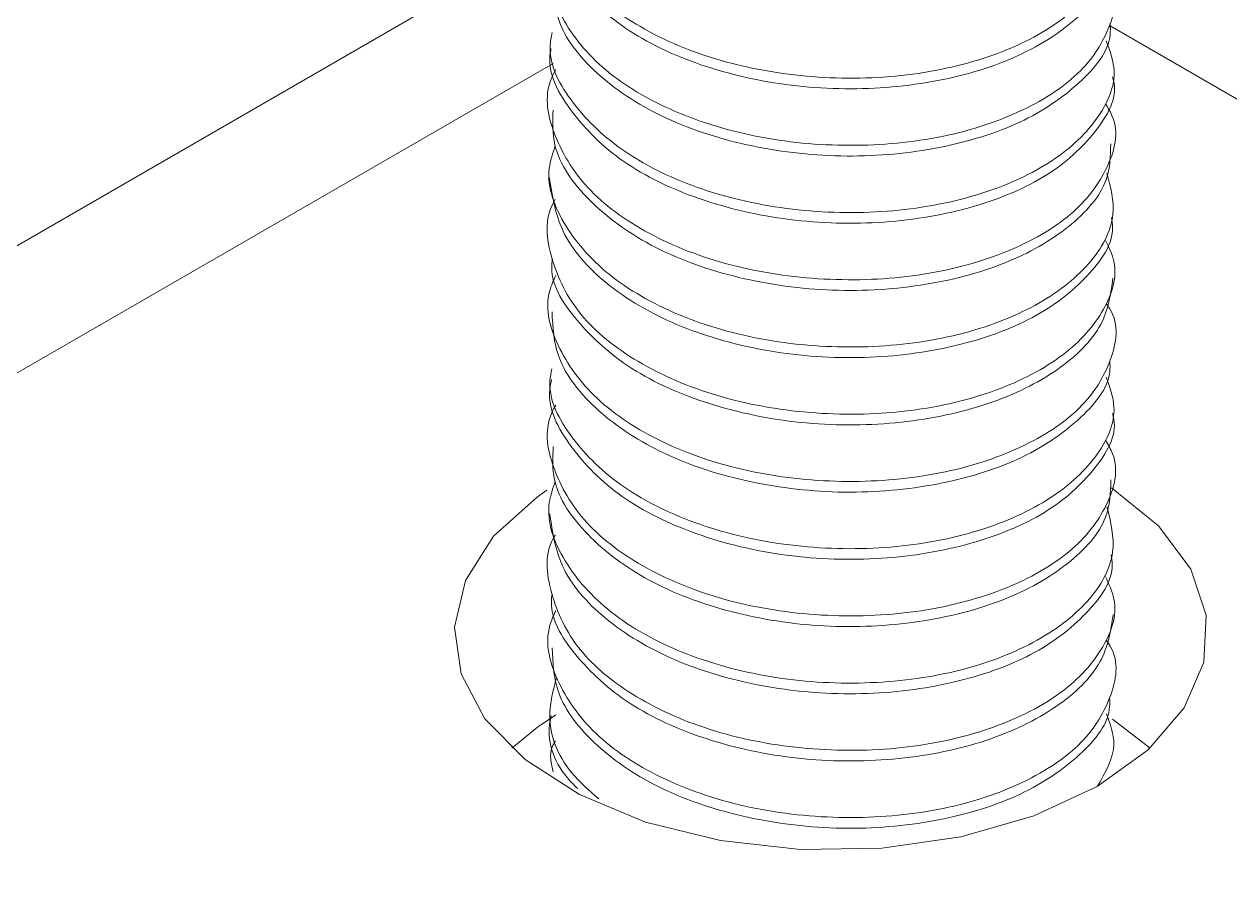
# Model space of a CAD drawing. Extents: x -976302 to -776254, y 5665 to 231437.
# Drawn here: x -790385.4 to -790256.4, y 84054.4 to 84145.7 of the extents above; entities that cross this region are included whole.
import ezdxf

# ---------------------------------------------------------------- set-up
doc = ezdxf.new("R2010")
doc.units = 0
doc.header["$LTSCALE"] = 1000
doc.header["$MEASUREMENT"] = 0

msp = doc.modelspace()

# ---------------------------------------------------------------- linework, layer by layer
at = {"linetype": 'Continuous', "lineweight": 15}
for p, q in [((-790328.74, 84155.18), (-790564.75, 84018.93)), ((-790328.74, 84155.18), (-790564.75, 84018.93)), ((-790160.32, 84082.67), (-790269.24, 84145.55)), ((-790160.32, 84082.67), (-790269.24, 84145.55)), ((-790328.78, 84141.54), (-790544.62, 84016.94)), ((-790328.78, 84141.54), (-790544.62, 84016.94)), ((-790264.97, 84068.29), (-790269, 84071.4)), ((-790264.97, 84068.29), (-790269, 84071.4))]:
    msp.add_line(p, q, dxfattribs=at)
at = {"linetype": 'Continuous', "lineweight": 15, "flags": 128}
for points in [[(-790270.63, 84064.19), (-790277.41, 84061.04), (-790285.21, 84058.81), (-790293.66, 84057.59), (-790302.36, 84057.46), (-790310.91, 84058.4), (-790318.91, 84060.39), (-790325.98, 84063.32), (-790331.79, 84067.06), (-790336.08, 84071.44), (-790338.63, 84076.24), (-790339.34, 84081.25), (-790338.16, 84086.23), (-790335.16, 84090.95), (-790330.47, 84095.18), (-790329.45, 84095.88)], [(-790270.63, 84064.19), (-790277.41, 84061.04), (-790285.21, 84058.81), (-790293.66, 84057.59), (-790302.36, 84057.46), (-790310.91, 84058.4), (-790318.91, 84060.39), (-790325.98, 84063.32), (-790331.79, 84067.06), (-790336.08, 84071.44), (-790338.63, 84076.24), (-790339.34, 84081.25), (-790338.16, 84086.23), (-790335.16, 84090.95), (-790330.47, 84095.18), (-790329.45, 84095.88)], [(-790269.1, 84096.12), (-790264.05, 84092.06), (-790260.61, 84087.44), (-790258.97, 84082.51), (-790259.21, 84077.48), (-790261.31, 84072.61), (-790265.18, 84068.1), (-790270.63, 84064.19)], [(-790269.1, 84096.12), (-790264.05, 84092.06), (-790260.61, 84087.44), (-790258.97, 84082.51), (-790259.21, 84077.48), (-790261.31, 84072.61), (-790265.18, 84068.1), (-790270.63, 84064.19)], [(-790328.49, 84071.85), (-790330.47, 84070.53), (-790333.22, 84068.29)], [(-790328.49, 84071.85), (-790330.47, 84070.53), (-790333.22, 84068.29)]]:
    msp.add_lwpolyline(points, dxfattribs=at)
at = {"linetype": 'Continuous', "lineweight": 15}
for points, knots in [([(-790328.55, 84162.89), (-790328.6, 84162.82), (-790329.83, 84160.79), (-790329.2, 84156.34), (-790326.24, 84150.32), (-790319.84, 84145.23), (-790311.18, 84141.56), (-790301.12, 84139.8), (-790290.83, 84139.98), (-790281.47, 84142.15), (-790274.05, 84145.95), (-790269.64, 84150.87), (-790268.16, 84155.4), (-790269.39, 84157.87), (-790269.74, 84158.58)], [0, 0, 0, 0, 0.003564, 0.099346, 0.195128, 0.290919, 0.386693, 0.4825, 0.578279, 0.674073, 0.769851, 0.865631, 0.961425, 1, 1, 1, 1]), ([(-790328.55, 84162.89), (-790328.6, 84162.82), (-790329.83, 84160.79), (-790329.2, 84156.34), (-790326.24, 84150.32), (-790319.84, 84145.23), (-790311.18, 84141.56), (-790301.12, 84139.8), (-790290.83, 84139.98), (-790281.47, 84142.15), (-790274.05, 84145.95), (-790269.64, 84150.87), (-790268.16, 84155.4), (-790269.39, 84157.87), (-790269.74, 84158.58)], [0, 0, 0, 0, 0.003564, 0.099346, 0.195128, 0.290919, 0.386693, 0.4825, 0.578279, 0.674073, 0.769851, 0.865631, 0.961425, 1, 1, 1, 1]), ([(-790328.55, 84162.89), (-790328.6, 84162.82), (-790329.83, 84160.79), (-790329.2, 84156.34), (-790326.24, 84150.32), (-790319.84, 84145.23), (-790311.18, 84141.56), (-790301.12, 84139.8), (-790290.83, 84139.98), (-790281.47, 84142.15), (-790274.05, 84145.95), (-790269.64, 84150.87), (-790268.16, 84155.4), (-790269.39, 84157.87), (-790269.74, 84158.58)], [0, 0, 0, 0, 0.003564, 0.099346, 0.195128, 0.290919, 0.386693, 0.4825, 0.578279, 0.674073, 0.769851, 0.865631, 0.961425, 1, 1, 1, 1]), ([(-790328.55, 84162.89), (-790328.6, 84162.82), (-790329.83, 84160.79), (-790329.2, 84156.34), (-790326.24, 84150.32), (-790319.84, 84145.23), (-790311.18, 84141.56), (-790301.12, 84139.8), (-790290.83, 84139.98), (-790281.47, 84142.15), (-790274.05, 84145.95), (-790269.64, 84150.87), (-790268.16, 84155.4), (-790269.39, 84157.87), (-790269.74, 84158.58)], [0, 0, 0, 0, 0.003564, 0.099346, 0.195128, 0.290919, 0.386693, 0.4825, 0.578279, 0.674073, 0.769851, 0.865631, 0.961425, 1, 1, 1, 1]), ([(-790268.99, 84154.5), (-790269.18, 84152.88), (-790269.6, 84149.42), (-790274.34, 84144.64), (-790281.74, 84140.9), (-790291.17, 84138.83), (-790301.48, 84138.66), (-790311.48, 84140.56), (-790320.16, 84144.2), (-790326.16, 84149.4), (-790329.11, 84153.84), (-790328.89, 84156.35), (-790328.85, 84156.77)], [0, 0, 0, 0, 0.097778, 0.207763, 0.317724, 0.427692, 0.537668, 0.64763, 0.757617, 0.867577, 0.977564, 1, 1, 1, 1]), ([(-790268.99, 84154.5), (-790269.18, 84152.88), (-790269.6, 84149.42), (-790274.34, 84144.64), (-790281.74, 84140.9), (-790291.17, 84138.83), (-790301.48, 84138.66), (-790311.48, 84140.56), (-790320.16, 84144.2), (-790326.16, 84149.4), (-790329.11, 84153.84), (-790328.89, 84156.35), (-790328.85, 84156.77)], [0, 0, 0, 0, 0.097778, 0.207763, 0.317724, 0.427692, 0.537668, 0.64763, 0.757617, 0.867577, 0.977564, 1, 1, 1, 1]), ([(-790268.99, 84154.5), (-790269.18, 84152.88), (-790269.6, 84149.42), (-790274.34, 84144.64), (-790281.74, 84140.9), (-790291.17, 84138.83), (-790301.48, 84138.66), (-790311.48, 84140.56), (-790320.16, 84144.2), (-790326.16, 84149.4), (-790329.11, 84153.84), (-790328.89, 84156.35), (-790328.85, 84156.77)], [0, 0, 0, 0, 0.097778, 0.207763, 0.317724, 0.427692, 0.537668, 0.64763, 0.757617, 0.867577, 0.977564, 1, 1, 1, 1]), ([(-790268.99, 84154.5), (-790269.18, 84152.88), (-790269.6, 84149.42), (-790274.34, 84144.64), (-790281.74, 84140.9), (-790291.17, 84138.83), (-790301.48, 84138.66), (-790311.48, 84140.56), (-790320.16, 84144.2), (-790326.16, 84149.4), (-790329.11, 84153.84), (-790328.89, 84156.35), (-790328.85, 84156.77)], [0, 0, 0, 0, 0.097778, 0.207763, 0.317724, 0.427692, 0.537668, 0.64763, 0.757617, 0.867577, 0.977564, 1, 1, 1, 1]), ([(-790328.53, 84154.76), (-790328.77, 84154.18), (-790329.87, 84151.59), (-790328.39, 84146.69), (-790324.06, 84140.98), (-790316.65, 84136.39), (-790307.31, 84133.43), (-790297.02, 84132.45), (-790286.96, 84133.41), (-790278.28, 84136.29), (-790271.85, 84140.59), (-790268.82, 84145.84), (-790268.21, 84149.85), (-790269.53, 84151.7), (-790269.64, 84151.86)], [0, 0, 0, 0, 0.027417, 0.123793, 0.220185, 0.316559, 0.412937, 0.509325, 0.605699, 0.702097, 0.79847, 0.894864, 0.991241, 1, 1, 1, 1]), ([(-790328.53, 84154.76), (-790328.77, 84154.18), (-790329.87, 84151.59), (-790328.39, 84146.69), (-790324.06, 84140.98), (-790316.65, 84136.39), (-790307.31, 84133.43), (-790297.02, 84132.45), (-790286.96, 84133.41), (-790278.28, 84136.29), (-790271.85, 84140.59), (-790268.82, 84145.84), (-790268.21, 84149.85), (-790269.53, 84151.7), (-790269.64, 84151.86)], [0, 0, 0, 0, 0.027417, 0.123793, 0.220185, 0.316559, 0.412937, 0.509325, 0.605699, 0.702097, 0.79847, 0.894864, 0.991241, 1, 1, 1, 1]), ([(-790328.53, 84154.76), (-790328.77, 84154.18), (-790329.87, 84151.59), (-790328.39, 84146.69), (-790324.06, 84140.98), (-790316.65, 84136.39), (-790307.31, 84133.43), (-790297.02, 84132.45), (-790286.96, 84133.41), (-790278.28, 84136.29), (-790271.85, 84140.59), (-790268.82, 84145.84), (-790268.21, 84149.85), (-790269.53, 84151.7), (-790269.64, 84151.86)], [0, 0, 0, 0, 0.027417, 0.123793, 0.220185, 0.316559, 0.412937, 0.509325, 0.605699, 0.702097, 0.79847, 0.894864, 0.991241, 1, 1, 1, 1]), ([(-790328.53, 84154.76), (-790328.77, 84154.18), (-790329.87, 84151.59), (-790328.39, 84146.69), (-790324.06, 84140.98), (-790316.65, 84136.39), (-790307.31, 84133.43), (-790297.02, 84132.45), (-790286.96, 84133.41), (-790278.28, 84136.29), (-790271.85, 84140.59), (-790268.82, 84145.84), (-790268.21, 84149.85), (-790269.53, 84151.7), (-790269.64, 84151.86)], [0, 0, 0, 0, 0.027417, 0.123793, 0.220185, 0.316559, 0.412937, 0.509325, 0.605699, 0.702097, 0.79847, 0.894864, 0.991241, 1, 1, 1, 1]), ([(-790269.24, 84145.83), (-790269.22, 84145.42), (-790269.1, 84143.18), (-790272.25, 84139.31), (-790278.47, 84134.99), (-790287.3, 84132.25), (-790297.37, 84131.28), (-790307.64, 84132.39), (-790316.96, 84135.37), (-790324.16, 84140.01), (-790328.58, 84145.43), (-790328.83, 84149.22), (-790328.94, 84150.91)], [0, 0, 0, 0, 0.02474, 0.135437, 0.24614, 0.356826, 0.467551, 0.578243, 0.688955, 0.799646, 0.91034, 1, 1, 1, 1]), ([(-790269.24, 84145.83), (-790269.22, 84145.42), (-790269.1, 84143.18), (-790272.25, 84139.31), (-790278.47, 84134.99), (-790287.3, 84132.25), (-790297.37, 84131.28), (-790307.64, 84132.39), (-790316.96, 84135.37), (-790324.16, 84140.01), (-790328.58, 84145.43), (-790328.83, 84149.22), (-790328.94, 84150.91)], [0, 0, 0, 0, 0.02474, 0.135437, 0.24614, 0.356826, 0.467551, 0.578243, 0.688955, 0.799646, 0.91034, 1, 1, 1, 1]), ([(-790269.24, 84145.83), (-790269.22, 84145.42), (-790269.1, 84143.18), (-790272.25, 84139.31), (-790278.47, 84134.99), (-790287.3, 84132.25), (-790297.37, 84131.28), (-790307.64, 84132.39), (-790316.96, 84135.37), (-790324.16, 84140.01), (-790328.58, 84145.43), (-790328.83, 84149.22), (-790328.94, 84150.91)], [0, 0, 0, 0, 0.02474, 0.135437, 0.24614, 0.356826, 0.467551, 0.578243, 0.688955, 0.799646, 0.91034, 1, 1, 1, 1]), ([(-790269.24, 84145.83), (-790269.22, 84145.42), (-790269.1, 84143.18), (-790272.25, 84139.31), (-790278.47, 84134.99), (-790287.3, 84132.25), (-790297.37, 84131.28), (-790307.64, 84132.39), (-790316.96, 84135.37), (-790324.16, 84140.01), (-790328.58, 84145.43), (-790328.83, 84149.22), (-790328.94, 84150.91)], [0, 0, 0, 0, 0.02474, 0.135437, 0.24614, 0.356826, 0.467551, 0.578243, 0.688955, 0.799646, 0.91034, 1, 1, 1, 1]), ([(-790328.9, 84144.83), (-790328.99, 84144.34), (-790329.48, 84141.78), (-790326.96, 84137.13), (-790321.46, 84131.82), (-790313.14, 84127.8), (-790303.3, 84125.62), (-790292.96, 84125.4), (-790283.31, 84127.15), (-790275.4, 84130.66), (-790270.31, 84135.38), (-790268.23, 84140.13), (-790269.28, 84142.93), (-790269.66, 84143.95)], [0, 0, 0, 0, 0.024133, 0.126147, 0.228186, 0.330199, 0.432237, 0.534254, 0.636278, 0.7383, 0.84031, 0.942353, 1, 1, 1, 1]), ([(-790328.9, 84144.83), (-790328.99, 84144.34), (-790329.48, 84141.78), (-790326.96, 84137.13), (-790321.46, 84131.82), (-790313.14, 84127.8), (-790303.3, 84125.62), (-790292.96, 84125.4), (-790283.31, 84127.15), (-790275.4, 84130.66), (-790270.31, 84135.38), (-790268.23, 84140.13), (-790269.28, 84142.93), (-790269.66, 84143.95)], [0, 0, 0, 0, 0.024133, 0.126147, 0.228186, 0.330199, 0.432237, 0.534254, 0.636278, 0.7383, 0.84031, 0.942353, 1, 1, 1, 1]), ([(-790328.9, 84144.83), (-790328.99, 84144.34), (-790329.48, 84141.78), (-790326.96, 84137.13), (-790321.46, 84131.82), (-790313.14, 84127.8), (-790303.3, 84125.62), (-790292.96, 84125.4), (-790283.31, 84127.15), (-790275.4, 84130.66), (-790270.31, 84135.38), (-790268.23, 84140.13), (-790269.28, 84142.93), (-790269.66, 84143.95)], [0, 0, 0, 0, 0.024133, 0.126147, 0.228186, 0.330199, 0.432237, 0.534254, 0.636278, 0.7383, 0.84031, 0.942353, 1, 1, 1, 1]), ([(-790328.9, 84144.83), (-790328.99, 84144.34), (-790329.48, 84141.78), (-790326.96, 84137.13), (-790321.46, 84131.82), (-790313.14, 84127.8), (-790303.3, 84125.62), (-790292.96, 84125.4), (-790283.31, 84127.15), (-790275.4, 84130.66), (-790270.31, 84135.38), (-790268.23, 84140.13), (-790269.28, 84142.93), (-790269.66, 84143.95)], [0, 0, 0, 0, 0.024133, 0.126147, 0.228186, 0.330199, 0.432237, 0.534254, 0.636278, 0.7383, 0.84031, 0.942353, 1, 1, 1, 1]), ([(-790268.97, 84140.1), (-790268.92, 84139.92), (-790268.37, 84137.93), (-790270.56, 84134.11), (-790275.59, 84129.34), (-790283.62, 84125.94), (-790293.3, 84124.24), (-790303.65, 84124.52), (-790313.45, 84126.8), (-790321.71, 84130.8), (-790327.06, 84136.24), (-790329.5, 84140.59), (-790329.06, 84142.9), (-790329.02, 84143.14)], [0, 0, 0, 0, 0.010671, 0.119204, 0.227766, 0.336297, 0.444847, 0.553386, 0.661924, 0.770472, 0.879, 0.987566, 1, 1, 1, 1]), ([(-790268.97, 84140.1), (-790268.92, 84139.92), (-790268.37, 84137.93), (-790270.56, 84134.11), (-790275.59, 84129.34), (-790283.62, 84125.94), (-790293.3, 84124.24), (-790303.65, 84124.52), (-790313.45, 84126.8), (-790321.71, 84130.8), (-790327.06, 84136.24), (-790329.5, 84140.59), (-790329.06, 84142.9), (-790329.02, 84143.14)], [0, 0, 0, 0, 0.010671, 0.119204, 0.227766, 0.336297, 0.444847, 0.553386, 0.661924, 0.770472, 0.879, 0.987566, 1, 1, 1, 1]), ([(-790268.97, 84140.1), (-790268.92, 84139.92), (-790268.37, 84137.93), (-790270.56, 84134.11), (-790275.59, 84129.34), (-790283.62, 84125.94), (-790293.3, 84124.24), (-790303.65, 84124.52), (-790313.45, 84126.8), (-790321.71, 84130.8), (-790327.06, 84136.24), (-790329.5, 84140.59), (-790329.06, 84142.9), (-790329.02, 84143.14)], [0, 0, 0, 0, 0.010671, 0.119204, 0.227766, 0.336297, 0.444847, 0.553386, 0.661924, 0.770472, 0.879, 0.987566, 1, 1, 1, 1]), ([(-790268.97, 84140.1), (-790268.92, 84139.92), (-790268.37, 84137.93), (-790270.56, 84134.11), (-790275.59, 84129.34), (-790283.62, 84125.94), (-790293.3, 84124.24), (-790303.65, 84124.52), (-790313.45, 84126.8), (-790321.71, 84130.8), (-790327.06, 84136.24), (-790329.5, 84140.59), (-790329.06, 84142.9), (-790329.02, 84143.14)], [0, 0, 0, 0, 0.010671, 0.119204, 0.227766, 0.336297, 0.444847, 0.553386, 0.661924, 0.770472, 0.879, 0.987566, 1, 1, 1, 1]), ([(-790328.52, 84140.88), (-790328.68, 84140.57), (-790329.89, 84138.28), (-790328.89, 84133.61), (-790325.28, 84127.72), (-790318.39, 84122.86), (-790309.4, 84119.51), (-790299.21, 84118.12), (-790289, 84118.66), (-790279.94, 84121.17), (-790272.96, 84125.21), (-790269.19, 84130.3), (-790268.16, 84134.59), (-790269.46, 84136.77), (-790269.73, 84137.22)], [0, 0, 0, 0, 0.014738, 0.110778, 0.206826, 0.302869, 0.398903, 0.494966, 0.591004, 0.687066, 0.783103, 0.87915, 0.975196, 1, 1, 1, 1]), ([(-790328.52, 84140.88), (-790328.68, 84140.57), (-790329.89, 84138.28), (-790328.89, 84133.61), (-790325.28, 84127.72), (-790318.39, 84122.86), (-790309.4, 84119.51), (-790299.21, 84118.12), (-790289, 84118.66), (-790279.94, 84121.17), (-790272.96, 84125.21), (-790269.19, 84130.3), (-790268.16, 84134.59), (-790269.46, 84136.77), (-790269.73, 84137.22)], [0, 0, 0, 0, 0.014738, 0.110778, 0.206826, 0.302869, 0.398903, 0.494966, 0.591004, 0.687066, 0.783103, 0.87915, 0.975196, 1, 1, 1, 1]), ([(-790328.52, 84140.88), (-790328.68, 84140.57), (-790329.89, 84138.28), (-790328.89, 84133.61), (-790325.28, 84127.72), (-790318.39, 84122.86), (-790309.4, 84119.51), (-790299.21, 84118.12), (-790289, 84118.66), (-790279.94, 84121.17), (-790272.96, 84125.21), (-790269.19, 84130.3), (-790268.16, 84134.59), (-790269.46, 84136.77), (-790269.73, 84137.22)], [0, 0, 0, 0, 0.014738, 0.110778, 0.206826, 0.302869, 0.398903, 0.494966, 0.591004, 0.687066, 0.783103, 0.87915, 0.975196, 1, 1, 1, 1]), ([(-790328.52, 84140.88), (-790328.68, 84140.57), (-790329.89, 84138.28), (-790328.89, 84133.61), (-790325.28, 84127.72), (-790318.39, 84122.86), (-790309.4, 84119.51), (-790299.21, 84118.12), (-790289, 84118.66), (-790279.94, 84121.17), (-790272.96, 84125.21), (-790269.19, 84130.3), (-790268.16, 84134.59), (-790269.46, 84136.77), (-790269.73, 84137.22)], [0, 0, 0, 0, 0.014738, 0.110778, 0.206826, 0.302869, 0.398903, 0.494966, 0.591004, 0.687066, 0.783103, 0.87915, 0.975196, 1, 1, 1, 1]), ([(-790269.18, 84132.94), (-790269.2, 84131.64), (-790269.25, 84128.51), (-790273.27, 84123.92), (-790280.18, 84119.9), (-790289.34, 84117.51), (-790299.56, 84116.96), (-790309.72, 84118.5), (-790318.7, 84121.83), (-790325.31, 84126.78), (-790328.95, 84131.93), (-790328.84, 84135.27), (-790328.79, 84136.53)], [0, 0, 0, 0, 0.075781, 0.183268, 0.290742, 0.398213, 0.505709, 0.61318, 0.720681, 0.828151, 0.935637, 1, 1, 1, 1]), ([(-790269.18, 84132.94), (-790269.2, 84131.64), (-790269.25, 84128.51), (-790273.27, 84123.92), (-790280.18, 84119.9), (-790289.34, 84117.51), (-790299.56, 84116.96), (-790309.72, 84118.5), (-790318.7, 84121.83), (-790325.31, 84126.78), (-790328.95, 84131.93), (-790328.84, 84135.27), (-790328.79, 84136.53)], [0, 0, 0, 0, 0.075781, 0.183268, 0.290742, 0.398213, 0.505709, 0.61318, 0.720681, 0.828151, 0.935637, 1, 1, 1, 1]), ([(-790269.18, 84132.94), (-790269.2, 84131.64), (-790269.25, 84128.51), (-790273.27, 84123.92), (-790280.18, 84119.9), (-790289.34, 84117.51), (-790299.56, 84116.96), (-790309.72, 84118.5), (-790318.7, 84121.83), (-790325.31, 84126.78), (-790328.95, 84131.93), (-790328.84, 84135.27), (-790328.79, 84136.53)], [0, 0, 0, 0, 0.075781, 0.183268, 0.290742, 0.398213, 0.505709, 0.61318, 0.720681, 0.828151, 0.935637, 1, 1, 1, 1]), ([(-790269.18, 84132.94), (-790269.2, 84131.64), (-790269.25, 84128.51), (-790273.27, 84123.92), (-790280.18, 84119.9), (-790289.34, 84117.51), (-790299.56, 84116.96), (-790309.72, 84118.5), (-790318.7, 84121.83), (-790325.31, 84126.78), (-790328.95, 84131.93), (-790328.84, 84135.27), (-790328.79, 84136.53)], [0, 0, 0, 0, 0.075781, 0.183268, 0.290742, 0.398213, 0.505709, 0.61318, 0.720681, 0.828151, 0.935637, 1, 1, 1, 1]), ([(-790328.56, 84132.75), (-790328.83, 84131.93), (-790329.78, 84129.08), (-790327.82, 84124), (-790322.89, 84118.47), (-790315.05, 84114.13), (-790305.46, 84111.53), (-790295.12, 84110.91), (-790285.23, 84112.23), (-790276.87, 84115.43), (-790271.11, 84119.92), (-790268.32, 84125.03), (-790269.19, 84128.33), (-790269.58, 84129.81)], [0, 0, 0, 0, 0.038886, 0.136779, 0.234697, 0.332588, 0.430493, 0.528393, 0.626288, 0.724198, 0.822087, 0.920009, 1, 1, 1, 1]), ([(-790328.56, 84132.75), (-790328.83, 84131.93), (-790329.78, 84129.08), (-790327.82, 84124), (-790322.89, 84118.47), (-790315.05, 84114.13), (-790305.46, 84111.53), (-790295.12, 84110.91), (-790285.23, 84112.23), (-790276.87, 84115.43), (-790271.11, 84119.92), (-790268.32, 84125.03), (-790269.19, 84128.33), (-790269.58, 84129.81)], [0, 0, 0, 0, 0.038886, 0.136779, 0.234697, 0.332588, 0.430493, 0.528393, 0.626288, 0.724198, 0.822087, 0.920009, 1, 1, 1, 1]), ([(-790328.56, 84132.75), (-790328.83, 84131.93), (-790329.78, 84129.08), (-790327.82, 84124), (-790322.89, 84118.47), (-790315.05, 84114.13), (-790305.46, 84111.53), (-790295.12, 84110.91), (-790285.23, 84112.23), (-790276.87, 84115.43), (-790271.11, 84119.92), (-790268.32, 84125.03), (-790269.19, 84128.33), (-790269.58, 84129.81)], [0, 0, 0, 0, 0.038886, 0.136779, 0.234697, 0.332588, 0.430493, 0.528393, 0.626288, 0.724198, 0.822087, 0.920009, 1, 1, 1, 1]), ([(-790328.56, 84132.75), (-790328.83, 84131.93), (-790329.78, 84129.08), (-790327.82, 84124), (-790322.89, 84118.47), (-790315.05, 84114.13), (-790305.46, 84111.53), (-790295.12, 84110.91), (-790285.23, 84112.23), (-790276.87, 84115.43), (-790271.11, 84119.92), (-790268.32, 84125.03), (-790269.19, 84128.33), (-790269.58, 84129.81)], [0, 0, 0, 0, 0.038886, 0.136779, 0.234697, 0.332588, 0.430493, 0.528393, 0.626288, 0.724198, 0.822087, 0.920009, 1, 1, 1, 1]), ([(-790269.1, 84125.05), (-790269.05, 84124.71), (-790268.7, 84122.54), (-790271.39, 84118.66), (-790277.08, 84114.11), (-790285.55, 84111.06), (-790295.47, 84109.74), (-790305.79, 84110.47), (-790315.37, 84113.12), (-790323.03, 84117.47), (-790328.22, 84123.1), (-790328.87, 84127.25), (-790329.19, 84129.32)], [0, 0, 0, 0, 0.020242, 0.129178, 0.238135, 0.347067, 0.456031, 0.564968, 0.673915, 0.782855, 0.891787, 1, 1, 1, 1]), ([(-790269.1, 84125.05), (-790269.05, 84124.71), (-790268.7, 84122.54), (-790271.39, 84118.66), (-790277.08, 84114.11), (-790285.55, 84111.06), (-790295.47, 84109.74), (-790305.79, 84110.47), (-790315.37, 84113.12), (-790323.03, 84117.47), (-790328.22, 84123.1), (-790328.87, 84127.25), (-790329.19, 84129.32)], [0, 0, 0, 0, 0.020242, 0.129178, 0.238135, 0.347067, 0.456031, 0.564968, 0.673915, 0.782855, 0.891787, 1, 1, 1, 1]), ([(-790269.1, 84125.05), (-790269.05, 84124.71), (-790268.7, 84122.54), (-790271.39, 84118.66), (-790277.08, 84114.11), (-790285.55, 84111.06), (-790295.47, 84109.74), (-790305.79, 84110.47), (-790315.37, 84113.12), (-790323.03, 84117.47), (-790328.22, 84123.1), (-790328.87, 84127.25), (-790329.19, 84129.32)], [0, 0, 0, 0, 0.020242, 0.129178, 0.238135, 0.347067, 0.456031, 0.564968, 0.673915, 0.782855, 0.891787, 1, 1, 1, 1]), ([(-790269.1, 84125.05), (-790269.05, 84124.71), (-790268.7, 84122.54), (-790271.39, 84118.66), (-790277.08, 84114.11), (-790285.55, 84111.06), (-790295.47, 84109.74), (-790305.79, 84110.47), (-790315.37, 84113.12), (-790323.03, 84117.47), (-790328.22, 84123.1), (-790328.87, 84127.25), (-790329.19, 84129.32)], [0, 0, 0, 0, 0.020242, 0.129178, 0.238135, 0.347067, 0.456031, 0.564968, 0.673915, 0.782855, 0.891787, 1, 1, 1, 1]), ([(-790328.56, 84127), (-790328.58, 84126.96), (-790329.82, 84124.97), (-790329.23, 84120.55), (-790326.37, 84114.52), (-790320.04, 84109.4), (-790311.43, 84105.68), (-790301.4, 84103.87), (-790291.09, 84104), (-790281.7, 84106.11), (-790274.21, 84109.88), (-790269.72, 84114.78), (-790268.17, 84119.33), (-790269.37, 84121.85), (-790269.73, 84122.59)], [0, 0, 0, 0, 0.001955, 0.097704, 0.193451, 0.289208, 0.384948, 0.48072, 0.576464, 0.672223, 0.767968, 0.863712, 0.959473, 1, 1, 1, 1]), ([(-790328.56, 84127), (-790328.58, 84126.96), (-790329.82, 84124.97), (-790329.23, 84120.55), (-790326.37, 84114.52), (-790320.04, 84109.4), (-790311.43, 84105.68), (-790301.4, 84103.87), (-790291.09, 84104), (-790281.7, 84106.11), (-790274.21, 84109.88), (-790269.72, 84114.78), (-790268.17, 84119.33), (-790269.37, 84121.85), (-790269.73, 84122.59)], [0, 0, 0, 0, 0.001955, 0.097704, 0.193451, 0.289208, 0.384948, 0.48072, 0.576464, 0.672223, 0.767968, 0.863712, 0.959473, 1, 1, 1, 1]), ([(-790328.56, 84127), (-790328.58, 84126.96), (-790329.82, 84124.97), (-790329.23, 84120.55), (-790326.37, 84114.52), (-790320.04, 84109.4), (-790311.43, 84105.68), (-790301.4, 84103.87), (-790291.09, 84104), (-790281.7, 84106.11), (-790274.21, 84109.88), (-790269.72, 84114.78), (-790268.17, 84119.33), (-790269.37, 84121.85), (-790269.73, 84122.59)], [0, 0, 0, 0, 0.001955, 0.097704, 0.193451, 0.289208, 0.384948, 0.48072, 0.576464, 0.672223, 0.767968, 0.863712, 0.959473, 1, 1, 1, 1]), ([(-790328.56, 84127), (-790328.58, 84126.96), (-790329.82, 84124.97), (-790329.23, 84120.55), (-790326.37, 84114.52), (-790320.04, 84109.4), (-790311.43, 84105.68), (-790301.4, 84103.87), (-790291.09, 84104), (-790281.7, 84106.11), (-790274.21, 84109.88), (-790269.72, 84114.78), (-790268.17, 84119.33), (-790269.37, 84121.85), (-790269.73, 84122.59)], [0, 0, 0, 0, 0.001955, 0.097704, 0.193451, 0.289208, 0.384948, 0.48072, 0.576464, 0.672223, 0.767968, 0.863712, 0.959473, 1, 1, 1, 1]), ([(-790268.95, 84118.55), (-790269.18, 84116.87), (-790269.65, 84113.37), (-790274.5, 84108.57), (-790281.97, 84104.87), (-790291.44, 84102.85), (-790301.75, 84102.73), (-790311.73, 84104.68), (-790320.37, 84108.37), (-790326.26, 84113.6), (-790329.14, 84117.93), (-790328.92, 84120.32), (-790328.89, 84120.62)], [0, 0, 0, 0, 0.101023, 0.211397, 0.321744, 0.432101, 0.542463, 0.652812, 0.763186, 0.873533, 0.983909, 1, 1, 1, 1]), ([(-790268.95, 84118.55), (-790269.18, 84116.87), (-790269.65, 84113.37), (-790274.5, 84108.57), (-790281.97, 84104.87), (-790291.44, 84102.85), (-790301.75, 84102.73), (-790311.73, 84104.68), (-790320.37, 84108.37), (-790326.26, 84113.6), (-790329.14, 84117.93), (-790328.92, 84120.32), (-790328.89, 84120.62)], [0, 0, 0, 0, 0.101023, 0.211397, 0.321744, 0.432101, 0.542463, 0.652812, 0.763186, 0.873533, 0.983909, 1, 1, 1, 1]), ([(-790268.95, 84118.55), (-790269.18, 84116.87), (-790269.65, 84113.37), (-790274.5, 84108.57), (-790281.97, 84104.87), (-790291.44, 84102.85), (-790301.75, 84102.73), (-790311.73, 84104.68), (-790320.37, 84108.37), (-790326.26, 84113.6), (-790329.14, 84117.93), (-790328.92, 84120.32), (-790328.89, 84120.62)], [0, 0, 0, 0, 0.101023, 0.211397, 0.321744, 0.432101, 0.542463, 0.652812, 0.763186, 0.873533, 0.983909, 1, 1, 1, 1]), ([(-790268.95, 84118.55), (-790269.18, 84116.87), (-790269.65, 84113.37), (-790274.5, 84108.57), (-790281.97, 84104.87), (-790291.44, 84102.85), (-790301.75, 84102.73), (-790311.73, 84104.68), (-790320.37, 84108.37), (-790326.26, 84113.6), (-790329.14, 84117.93), (-790328.92, 84120.32), (-790328.89, 84120.62)], [0, 0, 0, 0, 0.101023, 0.211397, 0.321744, 0.432101, 0.542463, 0.652812, 0.763186, 0.873533, 0.983909, 1, 1, 1, 1]), ([(-790328.52, 84118.87), (-790328.76, 84118.33), (-790329.88, 84115.77), (-790328.46, 84110.9), (-790324.22, 84105.17), (-790316.87, 84100.54), (-790307.58, 84097.53), (-790297.3, 84096.5), (-790287.21, 84097.41), (-790278.48, 84100.24), (-790271.98, 84104.51), (-790268.86, 84109.74), (-790268.2, 84113.79), (-790269.52, 84115.68), (-790269.65, 84115.87)], [0, 0, 0, 0, 0.025834, 0.122165, 0.218512, 0.314842, 0.411174, 0.507519, 0.603849, 0.700203, 0.796531, 0.89288, 0.989213, 1, 1, 1, 1]), ([(-790328.52, 84118.87), (-790328.76, 84118.33), (-790329.88, 84115.77), (-790328.46, 84110.9), (-790324.22, 84105.17), (-790316.87, 84100.54), (-790307.58, 84097.53), (-790297.3, 84096.5), (-790287.21, 84097.41), (-790278.48, 84100.24), (-790271.98, 84104.51), (-790268.86, 84109.74), (-790268.2, 84113.79), (-790269.52, 84115.68), (-790269.65, 84115.87)], [0, 0, 0, 0, 0.025834, 0.122165, 0.218512, 0.314842, 0.411174, 0.507519, 0.603849, 0.700203, 0.796531, 0.89288, 0.989213, 1, 1, 1, 1]), ([(-790328.52, 84118.87), (-790328.76, 84118.33), (-790329.88, 84115.77), (-790328.46, 84110.9), (-790324.22, 84105.17), (-790316.87, 84100.54), (-790307.58, 84097.53), (-790297.3, 84096.5), (-790287.21, 84097.41), (-790278.48, 84100.24), (-790271.98, 84104.51), (-790268.86, 84109.74), (-790268.2, 84113.79), (-790269.52, 84115.68), (-790269.65, 84115.87)], [0, 0, 0, 0, 0.025834, 0.122165, 0.218512, 0.314842, 0.411174, 0.507519, 0.603849, 0.700203, 0.796531, 0.89288, 0.989213, 1, 1, 1, 1]), ([(-790328.52, 84118.87), (-790328.76, 84118.33), (-790329.88, 84115.77), (-790328.46, 84110.9), (-790324.22, 84105.17), (-790316.87, 84100.54), (-790307.58, 84097.53), (-790297.3, 84096.5), (-790287.21, 84097.41), (-790278.48, 84100.24), (-790271.98, 84104.51), (-790268.86, 84109.74), (-790268.2, 84113.79), (-790269.52, 84115.68), (-790269.65, 84115.87)], [0, 0, 0, 0, 0.025834, 0.122165, 0.218512, 0.314842, 0.411174, 0.507519, 0.603849, 0.700203, 0.796531, 0.89288, 0.989213, 1, 1, 1, 1]), ([(-790269.27, 84109.76), (-790269.25, 84109.34), (-790269.16, 84107.09), (-790272.38, 84103.23), (-790278.68, 84098.94), (-790287.55, 84096.25), (-790297.65, 84095.33), (-790307.91, 84096.5), (-790317.19, 84099.52), (-790324.31, 84104.2), (-790328.63, 84109.59), (-790328.83, 84113.32), (-790328.91, 84114.96)], [0, 0, 0, 0, 0.025385, 0.136342, 0.247304, 0.358249, 0.469232, 0.580183, 0.691156, 0.802105, 0.91306, 1, 1, 1, 1]), ([(-790269.27, 84109.76), (-790269.25, 84109.34), (-790269.16, 84107.09), (-790272.38, 84103.23), (-790278.68, 84098.94), (-790287.55, 84096.25), (-790297.65, 84095.33), (-790307.91, 84096.5), (-790317.19, 84099.52), (-790324.31, 84104.2), (-790328.63, 84109.59), (-790328.83, 84113.32), (-790328.91, 84114.96)], [0, 0, 0, 0, 0.025385, 0.136342, 0.247304, 0.358249, 0.469232, 0.580183, 0.691156, 0.802105, 0.91306, 1, 1, 1, 1]), ([(-790269.27, 84109.76), (-790269.25, 84109.34), (-790269.16, 84107.09), (-790272.38, 84103.23), (-790278.68, 84098.94), (-790287.55, 84096.25), (-790297.65, 84095.33), (-790307.91, 84096.5), (-790317.19, 84099.52), (-790324.31, 84104.2), (-790328.63, 84109.59), (-790328.83, 84113.32), (-790328.91, 84114.96)], [0, 0, 0, 0, 0.025385, 0.136342, 0.247304, 0.358249, 0.469232, 0.580183, 0.691156, 0.802105, 0.91306, 1, 1, 1, 1]), ([(-790269.27, 84109.76), (-790269.25, 84109.34), (-790269.16, 84107.09), (-790272.38, 84103.23), (-790278.68, 84098.94), (-790287.55, 84096.25), (-790297.65, 84095.33), (-790307.91, 84096.5), (-790317.19, 84099.52), (-790324.31, 84104.2), (-790328.63, 84109.59), (-790328.83, 84113.32), (-790328.91, 84114.96)], [0, 0, 0, 0, 0.025385, 0.136342, 0.247304, 0.358249, 0.469232, 0.580183, 0.691156, 0.802105, 0.91306, 1, 1, 1, 1]), ([(-790328.92, 84108.88), (-790329.01, 84108.44), (-790329.51, 84105.94), (-790327.06, 84101.33), (-790321.65, 84096), (-790313.38, 84091.93), (-790303.57, 84089.7), (-790293.23, 84089.43), (-790283.55, 84091.12), (-790275.58, 84094.6), (-790270.4, 84099.29), (-790268.24, 84104.07), (-790269.27, 84106.91), (-790269.65, 84107.96)], [0, 0, 0, 0, 0.021452, 0.123532, 0.225638, 0.327716, 0.429819, 0.531902, 0.63399, 0.736079, 0.838155, 0.940265, 1, 1, 1, 1]), ([(-790328.92, 84108.88), (-790329.01, 84108.44), (-790329.51, 84105.94), (-790327.06, 84101.33), (-790321.65, 84096), (-790313.38, 84091.93), (-790303.57, 84089.7), (-790293.23, 84089.43), (-790283.55, 84091.12), (-790275.58, 84094.6), (-790270.4, 84099.29), (-790268.24, 84104.07), (-790269.27, 84106.91), (-790269.65, 84107.96)], [0, 0, 0, 0, 0.021452, 0.123532, 0.225638, 0.327716, 0.429819, 0.531902, 0.63399, 0.736079, 0.838155, 0.940265, 1, 1, 1, 1]), ([(-790328.92, 84108.88), (-790329.01, 84108.44), (-790329.51, 84105.94), (-790327.06, 84101.33), (-790321.65, 84096), (-790313.38, 84091.93), (-790303.57, 84089.7), (-790293.23, 84089.43), (-790283.55, 84091.12), (-790275.58, 84094.6), (-790270.4, 84099.29), (-790268.24, 84104.07), (-790269.27, 84106.91), (-790269.65, 84107.96)], [0, 0, 0, 0, 0.021452, 0.123532, 0.225638, 0.327716, 0.429819, 0.531902, 0.63399, 0.736079, 0.838155, 0.940265, 1, 1, 1, 1]), ([(-790328.92, 84108.88), (-790329.01, 84108.44), (-790329.51, 84105.94), (-790327.06, 84101.33), (-790321.65, 84096), (-790313.38, 84091.93), (-790303.57, 84089.7), (-790293.23, 84089.43), (-790283.55, 84091.12), (-790275.58, 84094.6), (-790270.4, 84099.29), (-790268.24, 84104.07), (-790269.27, 84106.91), (-790269.65, 84107.96)], [0, 0, 0, 0, 0.021452, 0.123532, 0.225638, 0.327716, 0.429819, 0.531902, 0.63399, 0.736079, 0.838155, 0.940265, 1, 1, 1, 1]), ([(-790269.01, 84104.14), (-790268.94, 84103.92), (-790268.4, 84101.88), (-790270.65, 84098.02), (-790275.77, 84093.28), (-790283.86, 84089.92), (-790293.57, 84088.27), (-790303.92, 84088.6), (-790313.69, 84090.93), (-790321.89, 84094.98), (-790327.19, 84100.44), (-790329.56, 84104.93), (-790329.03, 84107.37), (-790328.96, 84107.74)], [0, 0, 0, 0, 0.013397, 0.120903, 0.228437, 0.335941, 0.443465, 0.550976, 0.658487, 0.766006, 0.873507, 0.981046, 1, 1, 1, 1]), ([(-790269.01, 84104.14), (-790268.94, 84103.92), (-790268.4, 84101.88), (-790270.65, 84098.02), (-790275.77, 84093.28), (-790283.86, 84089.92), (-790293.57, 84088.27), (-790303.92, 84088.6), (-790313.69, 84090.93), (-790321.89, 84094.98), (-790327.19, 84100.44), (-790329.56, 84104.93), (-790329.03, 84107.37), (-790328.96, 84107.74)], [0, 0, 0, 0, 0.013397, 0.120903, 0.228437, 0.335941, 0.443465, 0.550976, 0.658487, 0.766006, 0.873507, 0.981046, 1, 1, 1, 1]), ([(-790269.01, 84104.14), (-790268.94, 84103.92), (-790268.4, 84101.88), (-790270.65, 84098.02), (-790275.77, 84093.28), (-790283.86, 84089.92), (-790293.57, 84088.27), (-790303.92, 84088.6), (-790313.69, 84090.93), (-790321.89, 84094.98), (-790327.19, 84100.44), (-790329.56, 84104.93), (-790329.03, 84107.37), (-790328.96, 84107.74)], [0, 0, 0, 0, 0.013397, 0.120903, 0.228437, 0.335941, 0.443465, 0.550976, 0.658487, 0.766006, 0.873507, 0.981046, 1, 1, 1, 1]), ([(-790269.01, 84104.14), (-790268.94, 84103.92), (-790268.4, 84101.88), (-790270.65, 84098.02), (-790275.77, 84093.28), (-790283.86, 84089.92), (-790293.57, 84088.27), (-790303.92, 84088.6), (-790313.69, 84090.93), (-790321.89, 84094.98), (-790327.19, 84100.44), (-790329.56, 84104.93), (-790329.03, 84107.37), (-790328.96, 84107.74)], [0, 0, 0, 0, 0.013397, 0.120903, 0.228437, 0.335941, 0.443465, 0.550976, 0.658487, 0.766006, 0.873507, 0.981046, 1, 1, 1, 1]), ([(-790328.52, 84104.99), (-790328.67, 84104.71), (-790329.88, 84102.46), (-790328.94, 84097.82), (-790325.42, 84091.91), (-790318.6, 84087.02), (-790309.66, 84083.62), (-790299.48, 84082.18), (-790289.26, 84082.66), (-790280.15, 84085.13), (-790273.11, 84089.13), (-790269.25, 84094.2), (-790268.15, 84098.53), (-790269.45, 84100.75), (-790269.74, 84101.24)], [0, 0, 0, 0, 0.01314, 0.109141, 0.205149, 0.301153, 0.397149, 0.493173, 0.589172, 0.685194, 0.781191, 0.877197, 0.973206, 1, 1, 1, 1]), ([(-790328.52, 84104.99), (-790328.67, 84104.71), (-790329.88, 84102.46), (-790328.94, 84097.82), (-790325.42, 84091.91), (-790318.6, 84087.02), (-790309.66, 84083.62), (-790299.48, 84082.18), (-790289.26, 84082.66), (-790280.15, 84085.13), (-790273.11, 84089.13), (-790269.25, 84094.2), (-790268.15, 84098.53), (-790269.45, 84100.75), (-790269.74, 84101.24)], [0, 0, 0, 0, 0.01314, 0.109141, 0.205149, 0.301153, 0.397149, 0.493173, 0.589172, 0.685194, 0.781191, 0.877197, 0.973206, 1, 1, 1, 1]), ([(-790328.52, 84104.99), (-790328.67, 84104.71), (-790329.88, 84102.46), (-790328.94, 84097.82), (-790325.42, 84091.91), (-790318.6, 84087.02), (-790309.66, 84083.62), (-790299.48, 84082.18), (-790289.26, 84082.66), (-790280.15, 84085.13), (-790273.11, 84089.13), (-790269.25, 84094.2), (-790268.15, 84098.53), (-790269.45, 84100.75), (-790269.74, 84101.24)], [0, 0, 0, 0, 0.01314, 0.109141, 0.205149, 0.301153, 0.397149, 0.493173, 0.589172, 0.685194, 0.781191, 0.877197, 0.973206, 1, 1, 1, 1]), ([(-790328.52, 84104.99), (-790328.67, 84104.71), (-790329.88, 84102.46), (-790328.94, 84097.82), (-790325.42, 84091.91), (-790318.6, 84087.02), (-790309.66, 84083.62), (-790299.48, 84082.18), (-790289.26, 84082.66), (-790280.15, 84085.13), (-790273.11, 84089.13), (-790269.25, 84094.2), (-790268.15, 84098.53), (-790269.45, 84100.75), (-790269.74, 84101.24)], [0, 0, 0, 0, 0.01314, 0.109141, 0.205149, 0.301153, 0.397149, 0.493173, 0.589172, 0.685194, 0.781191, 0.877197, 0.973206, 1, 1, 1, 1]), ([(-790269.16, 84096.98), (-790269.2, 84095.64), (-790269.3, 84092.46), (-790273.42, 84087.84), (-790280.4, 84083.86), (-790289.6, 84081.52), (-790299.84, 84081.02), (-790309.97, 84082.61), (-790318.92, 84085.99), (-790325.45, 84090.97), (-790328.99, 84096.08), (-790328.84, 84099.37), (-790328.78, 84100.57)], [0, 0, 0, 0, 0.078626, 0.186114, 0.293589, 0.401061, 0.508556, 0.616028, 0.723529, 0.831, 0.938488, 1, 1, 1, 1]), ([(-790269.16, 84096.98), (-790269.2, 84095.64), (-790269.3, 84092.46), (-790273.42, 84087.84), (-790280.4, 84083.86), (-790289.6, 84081.52), (-790299.84, 84081.02), (-790309.97, 84082.61), (-790318.92, 84085.99), (-790325.45, 84090.97), (-790328.99, 84096.08), (-790328.84, 84099.37), (-790328.78, 84100.57)], [0, 0, 0, 0, 0.078626, 0.186114, 0.293589, 0.401061, 0.508556, 0.616028, 0.723529, 0.831, 0.938488, 1, 1, 1, 1]), ([(-790269.16, 84096.98), (-790269.2, 84095.64), (-790269.3, 84092.46), (-790273.42, 84087.84), (-790280.4, 84083.86), (-790289.6, 84081.52), (-790299.84, 84081.02), (-790309.97, 84082.61), (-790318.92, 84085.99), (-790325.45, 84090.97), (-790328.99, 84096.08), (-790328.84, 84099.37), (-790328.78, 84100.57)], [0, 0, 0, 0, 0.078626, 0.186114, 0.293589, 0.401061, 0.508556, 0.616028, 0.723529, 0.831, 0.938488, 1, 1, 1, 1]), ([(-790269.16, 84096.98), (-790269.2, 84095.64), (-790269.3, 84092.46), (-790273.42, 84087.84), (-790280.4, 84083.86), (-790289.6, 84081.52), (-790299.84, 84081.02), (-790309.97, 84082.61), (-790318.92, 84085.99), (-790325.45, 84090.97), (-790328.99, 84096.08), (-790328.84, 84099.37), (-790328.78, 84100.57)], [0, 0, 0, 0, 0.078626, 0.186114, 0.293589, 0.401061, 0.508556, 0.616028, 0.723529, 0.831, 0.938488, 1, 1, 1, 1]), ([(-790328.56, 84096.86), (-790328.82, 84096.08), (-790329.8, 84093.26), (-790327.91, 84088.2), (-790323.06, 84082.65), (-790315.28, 84078.27), (-790305.72, 84075.62), (-790295.39, 84074.95), (-790285.48, 84076.22), (-790277.07, 84079.37), (-790271.22, 84083.83), (-790268.32, 84089.05), (-790269.17, 84092.48), (-790269.58, 84094.09)], [0, 0, 0, 0, 0.037124, 0.134519, 0.231939, 0.329331, 0.426736, 0.524138, 0.621534, 0.718947, 0.816338, 0.913761, 1, 1, 1, 1]), ([(-790328.56, 84096.86), (-790328.82, 84096.08), (-790329.8, 84093.26), (-790327.91, 84088.2), (-790323.06, 84082.65), (-790315.28, 84078.27), (-790305.72, 84075.62), (-790295.39, 84074.95), (-790285.48, 84076.22), (-790277.07, 84079.37), (-790271.22, 84083.83), (-790268.32, 84089.05), (-790269.17, 84092.48), (-790269.58, 84094.09)], [0, 0, 0, 0, 0.037124, 0.134519, 0.231939, 0.329331, 0.426736, 0.524138, 0.621534, 0.718947, 0.816338, 0.913761, 1, 1, 1, 1]), ([(-790328.56, 84096.86), (-790328.82, 84096.08), (-790329.8, 84093.26), (-790327.91, 84088.2), (-790323.06, 84082.65), (-790315.28, 84078.27), (-790305.72, 84075.62), (-790295.39, 84074.95), (-790285.48, 84076.22), (-790277.07, 84079.37), (-790271.22, 84083.83), (-790268.32, 84089.05), (-790269.17, 84092.48), (-790269.58, 84094.09)], [0, 0, 0, 0, 0.037124, 0.134519, 0.231939, 0.329331, 0.426736, 0.524138, 0.621534, 0.718947, 0.816338, 0.913761, 1, 1, 1, 1]), ([(-790328.56, 84096.86), (-790328.82, 84096.08), (-790329.8, 84093.26), (-790327.91, 84088.2), (-790323.06, 84082.65), (-790315.28, 84078.27), (-790305.72, 84075.62), (-790295.39, 84074.95), (-790285.48, 84076.22), (-790277.07, 84079.37), (-790271.22, 84083.83), (-790268.32, 84089.05), (-790269.17, 84092.48), (-790269.58, 84094.09)], [0, 0, 0, 0, 0.037124, 0.134519, 0.231939, 0.329331, 0.426736, 0.524138, 0.621534, 0.718947, 0.816338, 0.913761, 1, 1, 1, 1]), ([(-790269.12, 84088.98), (-790269.07, 84088.63), (-790268.75, 84086.46), (-790271.51, 84082.57), (-790277.28, 84078.05), (-790285.8, 84075.05), (-790295.74, 84073.78), (-790306.06, 84074.56), (-790315.6, 84077.26), (-790323.2, 84081.65), (-790328.27, 84087.26), (-790328.86, 84091.36), (-790329.15, 84093.37)], [0, 0, 0, 0, 0.020886, 0.130069, 0.239271, 0.348448, 0.457661, 0.566843, 0.676038, 0.785223, 0.894402, 1, 1, 1, 1]), ([(-790269.12, 84088.98), (-790269.07, 84088.63), (-790268.75, 84086.46), (-790271.51, 84082.57), (-790277.28, 84078.05), (-790285.8, 84075.05), (-790295.74, 84073.78), (-790306.06, 84074.56), (-790315.6, 84077.26), (-790323.2, 84081.65), (-790328.27, 84087.26), (-790328.86, 84091.36), (-790329.15, 84093.37)], [0, 0, 0, 0, 0.020886, 0.130069, 0.239271, 0.348448, 0.457661, 0.566843, 0.676038, 0.785223, 0.894402, 1, 1, 1, 1]), ([(-790269.12, 84088.98), (-790269.07, 84088.63), (-790268.75, 84086.46), (-790271.51, 84082.57), (-790277.28, 84078.05), (-790285.8, 84075.05), (-790295.74, 84073.78), (-790306.06, 84074.56), (-790315.6, 84077.26), (-790323.2, 84081.65), (-790328.27, 84087.26), (-790328.86, 84091.36), (-790329.15, 84093.37)], [0, 0, 0, 0, 0.020886, 0.130069, 0.239271, 0.348448, 0.457661, 0.566843, 0.676038, 0.785223, 0.894402, 1, 1, 1, 1]), ([(-790269.12, 84088.98), (-790269.07, 84088.63), (-790268.75, 84086.46), (-790271.51, 84082.57), (-790277.28, 84078.05), (-790285.8, 84075.05), (-790295.74, 84073.78), (-790306.06, 84074.56), (-790315.6, 84077.26), (-790323.2, 84081.65), (-790328.27, 84087.26), (-790328.86, 84091.36), (-790329.15, 84093.37)], [0, 0, 0, 0, 0.020886, 0.130069, 0.239271, 0.348448, 0.457661, 0.566843, 0.676038, 0.785223, 0.894402, 1, 1, 1, 1]), ([(-790328.56, 84091.11), (-790328.57, 84091.1), (-790329.81, 84089.15), (-790329.26, 84084.76), (-790326.5, 84078.71), (-790320.24, 84073.56), (-790311.68, 84069.8), (-790301.67, 84067.94), (-790291.36, 84068.02), (-790281.93, 84070.08), (-790274.37, 84073.81), (-790269.79, 84078.68), (-790268.17, 84083.27), (-790269.36, 84085.82), (-790269.73, 84086.61)], [0, 0, 0, 0, 0.000345, 0.096061, 0.191773, 0.287498, 0.383204, 0.478942, 0.574653, 0.670377, 0.766088, 0.861797, 0.957526, 1, 1, 1, 1]), ([(-790328.56, 84091.11), (-790328.57, 84091.1), (-790329.81, 84089.15), (-790329.26, 84084.76), (-790326.5, 84078.71), (-790320.24, 84073.56), (-790311.68, 84069.8), (-790301.67, 84067.94), (-790291.36, 84068.02), (-790281.93, 84070.08), (-790274.37, 84073.81), (-790269.79, 84078.68), (-790268.17, 84083.27), (-790269.36, 84085.82), (-790269.73, 84086.61)], [0, 0, 0, 0, 0.000345, 0.096061, 0.191773, 0.287498, 0.383204, 0.478942, 0.574653, 0.670377, 0.766088, 0.861797, 0.957526, 1, 1, 1, 1]), ([(-790328.56, 84091.11), (-790328.57, 84091.1), (-790329.81, 84089.15), (-790329.26, 84084.76), (-790326.5, 84078.71), (-790320.24, 84073.56), (-790311.68, 84069.8), (-790301.67, 84067.94), (-790291.36, 84068.02), (-790281.93, 84070.08), (-790274.37, 84073.81), (-790269.79, 84078.68), (-790268.17, 84083.27), (-790269.36, 84085.82), (-790269.73, 84086.61)], [0, 0, 0, 0, 0.000345, 0.096061, 0.191773, 0.287498, 0.383204, 0.478942, 0.574653, 0.670377, 0.766088, 0.861797, 0.957526, 1, 1, 1, 1]), ([(-790328.56, 84091.11), (-790328.57, 84091.1), (-790329.81, 84089.15), (-790329.26, 84084.76), (-790326.5, 84078.71), (-790320.24, 84073.56), (-790311.68, 84069.8), (-790301.67, 84067.94), (-790291.36, 84068.02), (-790281.93, 84070.08), (-790274.37, 84073.81), (-790269.79, 84078.68), (-790268.17, 84083.27), (-790269.36, 84085.82), (-790269.73, 84086.61)], [0, 0, 0, 0, 0.000345, 0.096061, 0.191773, 0.287498, 0.383204, 0.478942, 0.574653, 0.670377, 0.766088, 0.861797, 0.957526, 1, 1, 1, 1]), ([(-790268.91, 84082.59), (-790269.17, 84080.87), (-790269.7, 84077.32), (-790274.67, 84072.5), (-790282.2, 84068.84), (-790291.7, 84066.86), (-790302.02, 84066.81), (-790311.98, 84068.8), (-790320.56, 84072.53), (-790326.38, 84077.79), (-790329.2, 84082.13), (-790328.94, 84084.51), (-790328.91, 84084.8)], [0, 0, 0, 0, 0.10367, 0.213779, 0.323861, 0.433954, 0.544049, 0.654134, 0.764241, 0.874322, 0.984435, 1, 1, 1, 1]), ([(-790268.91, 84082.59), (-790269.17, 84080.87), (-790269.7, 84077.32), (-790274.67, 84072.5), (-790282.2, 84068.84), (-790291.7, 84066.86), (-790302.02, 84066.81), (-790311.98, 84068.8), (-790320.56, 84072.53), (-790326.38, 84077.79), (-790329.2, 84082.13), (-790328.94, 84084.51), (-790328.91, 84084.8)], [0, 0, 0, 0, 0.10367, 0.213779, 0.323861, 0.433954, 0.544049, 0.654134, 0.764241, 0.874322, 0.984435, 1, 1, 1, 1]), ([(-790268.91, 84082.59), (-790269.17, 84080.87), (-790269.7, 84077.32), (-790274.67, 84072.5), (-790282.2, 84068.84), (-790291.7, 84066.86), (-790302.02, 84066.81), (-790311.98, 84068.8), (-790320.56, 84072.53), (-790326.38, 84077.79), (-790329.2, 84082.13), (-790328.94, 84084.51), (-790328.91, 84084.8)], [0, 0, 0, 0, 0.10367, 0.213779, 0.323861, 0.433954, 0.544049, 0.654134, 0.764241, 0.874322, 0.984435, 1, 1, 1, 1]), ([(-790268.91, 84082.59), (-790269.17, 84080.87), (-790269.7, 84077.32), (-790274.67, 84072.5), (-790282.2, 84068.84), (-790291.7, 84066.86), (-790302.02, 84066.81), (-790311.98, 84068.8), (-790320.56, 84072.53), (-790326.38, 84077.79), (-790329.2, 84082.13), (-790328.94, 84084.51), (-790328.91, 84084.8)], [0, 0, 0, 0, 0.10367, 0.213779, 0.323861, 0.433954, 0.544049, 0.654134, 0.764241, 0.874322, 0.984435, 1, 1, 1, 1]), ([(-790328.52, 84082.98), (-790328.75, 84082.47), (-790329.88, 84079.95), (-790328.53, 84075.11), (-790324.38, 84069.35), (-790317.09, 84064.69), (-790307.84, 84061.63), (-790297.57, 84060.55), (-790287.47, 84061.4), (-790278.68, 84064.19), (-790272.11, 84068.43), (-790268.9, 84073.64), (-790268.19, 84077.72), (-790269.51, 84079.66), (-790269.67, 84079.88)], [0, 0, 0, 0, 0.024248, 0.120535, 0.216838, 0.313124, 0.409412, 0.505715, 0.602001, 0.698312, 0.794596, 0.8909, 0.987189, 1, 1, 1, 1]), ([(-790328.52, 84082.98), (-790328.75, 84082.47), (-790329.88, 84079.95), (-790328.53, 84075.11), (-790324.38, 84069.35), (-790317.09, 84064.69), (-790307.84, 84061.63), (-790297.57, 84060.55), (-790287.47, 84061.4), (-790278.68, 84064.19), (-790272.11, 84068.43), (-790268.9, 84073.64), (-790268.19, 84077.72), (-790269.51, 84079.66), (-790269.67, 84079.88)], [0, 0, 0, 0, 0.024248, 0.120535, 0.216838, 0.313124, 0.409412, 0.505715, 0.602001, 0.698312, 0.794596, 0.8909, 0.987189, 1, 1, 1, 1]), ([(-790328.52, 84082.98), (-790328.75, 84082.47), (-790329.88, 84079.95), (-790328.53, 84075.11), (-790324.38, 84069.35), (-790317.09, 84064.69), (-790307.84, 84061.63), (-790297.57, 84060.55), (-790287.47, 84061.4), (-790278.68, 84064.19), (-790272.11, 84068.43), (-790268.9, 84073.64), (-790268.19, 84077.72), (-790269.51, 84079.66), (-790269.67, 84079.88)], [0, 0, 0, 0, 0.024248, 0.120535, 0.216838, 0.313124, 0.409412, 0.505715, 0.602001, 0.698312, 0.794596, 0.8909, 0.987189, 1, 1, 1, 1]), ([(-790328.52, 84082.98), (-790328.75, 84082.47), (-790329.88, 84079.95), (-790328.53, 84075.11), (-790324.38, 84069.35), (-790317.09, 84064.69), (-790307.84, 84061.63), (-790297.57, 84060.55), (-790287.47, 84061.4), (-790278.68, 84064.19), (-790272.11, 84068.43), (-790268.9, 84073.64), (-790268.19, 84077.72), (-790269.51, 84079.66), (-790269.67, 84079.88)], [0, 0, 0, 0, 0.024248, 0.120535, 0.216838, 0.313124, 0.409412, 0.505715, 0.602001, 0.698312, 0.794596, 0.8909, 0.987189, 1, 1, 1, 1]), ([(-790269.29, 84073.69), (-790269.28, 84073.26), (-790269.23, 84071.01), (-790272.52, 84067.15), (-790278.89, 84062.9), (-790287.81, 84060.25), (-790297.92, 84059.38), (-790308.17, 84060.6), (-790317.41, 84063.67), (-790324.46, 84068.39), (-790328.68, 84073.75), (-790328.83, 84077.42), (-790328.89, 84079.01)], [0, 0, 0, 0, 0.026031, 0.13725, 0.248471, 0.359677, 0.470921, 0.582133, 0.693368, 0.804578, 0.915795, 1, 1, 1, 1]), ([(-790269.29, 84073.69), (-790269.28, 84073.26), (-790269.23, 84071.01), (-790272.52, 84067.15), (-790278.89, 84062.9), (-790287.81, 84060.25), (-790297.92, 84059.38), (-790308.17, 84060.6), (-790317.41, 84063.67), (-790324.46, 84068.39), (-790328.68, 84073.75), (-790328.83, 84077.42), (-790328.89, 84079.01)], [0, 0, 0, 0, 0.026031, 0.13725, 0.248471, 0.359677, 0.470921, 0.582133, 0.693368, 0.804578, 0.915795, 1, 1, 1, 1]), ([(-790269.29, 84073.69), (-790269.28, 84073.26), (-790269.23, 84071.01), (-790272.52, 84067.15), (-790278.89, 84062.9), (-790287.81, 84060.25), (-790297.92, 84059.38), (-790308.17, 84060.6), (-790317.41, 84063.67), (-790324.46, 84068.39), (-790328.68, 84073.75), (-790328.83, 84077.42), (-790328.89, 84079.01)], [0, 0, 0, 0, 0.026031, 0.13725, 0.248471, 0.359677, 0.470921, 0.582133, 0.693368, 0.804578, 0.915795, 1, 1, 1, 1]), ([(-790269.29, 84073.69), (-790269.28, 84073.26), (-790269.23, 84071.01), (-790272.52, 84067.15), (-790278.89, 84062.9), (-790287.81, 84060.25), (-790297.92, 84059.38), (-790308.17, 84060.6), (-790317.41, 84063.67), (-790324.46, 84068.39), (-790328.68, 84073.75), (-790328.83, 84077.42), (-790328.89, 84079.01)], [0, 0, 0, 0, 0.026031, 0.13725, 0.248471, 0.359677, 0.470921, 0.582133, 0.693368, 0.804578, 0.915795, 1, 1, 1, 1]), ([(-790328.44, 84075.83), (-790328.79, 84074.49), (-790329.67, 84071.1), (-790327.95, 84066.41), (-790324.95, 84063.77), (-790323.91, 84062.86)], [0, 0, 0, 0, 0.298745, 0.756247, 1, 1, 1, 1]), ([(-790328.44, 84075.83), (-790328.79, 84074.49), (-790329.67, 84071.1), (-790327.95, 84066.41), (-790324.95, 84063.77), (-790323.91, 84062.86)], [0, 0, 0, 0, 0.298745, 0.756247, 1, 1, 1, 1]), ([(-790328.44, 84075.83), (-790328.79, 84074.49), (-790329.67, 84071.1), (-790327.95, 84066.41), (-790324.95, 84063.77), (-790323.91, 84062.86)], [0, 0, 0, 0, 0.298745, 0.756247, 1, 1, 1, 1]), ([(-790328.44, 84075.83), (-790328.79, 84074.49), (-790329.67, 84071.1), (-790327.95, 84066.41), (-790324.95, 84063.77), (-790323.91, 84062.86)], [0, 0, 0, 0, 0.298745, 0.756247, 1, 1, 1, 1]), ([(-790326.16, 84063.96), (-790326.43, 84064.23), (-790328.53, 84066.26), (-790329.58, 84069.1), (-790329.05, 84071.47), (-790328.99, 84071.78)], [0, 0, 0, 0, 0.114204, 0.884523, 1, 1, 1, 1]), ([(-790326.16, 84063.96), (-790326.43, 84064.23), (-790328.53, 84066.26), (-790329.58, 84069.1), (-790329.05, 84071.47), (-790328.99, 84071.78)], [0, 0, 0, 0, 0.114204, 0.884523, 1, 1, 1, 1]), ([(-790326.16, 84063.96), (-790326.43, 84064.23), (-790328.53, 84066.26), (-790329.58, 84069.1), (-790329.05, 84071.47), (-790328.99, 84071.78)], [0, 0, 0, 0, 0.114204, 0.884523, 1, 1, 1, 1]), ([(-790326.16, 84063.96), (-790326.43, 84064.23), (-790328.53, 84066.26), (-790329.58, 84069.1), (-790329.05, 84071.47), (-790328.99, 84071.78)], [0, 0, 0, 0, 0.114204, 0.884523, 1, 1, 1, 1]), ([(-790270.61, 84064.2), (-790269.74, 84065.7), (-790268.25, 84068.27), (-790269.23, 84070.88), (-790269.63, 84071.97)], [0, 0, 0, 0, 0.580923, 1, 1, 1, 1]), ([(-790270.61, 84064.2), (-790269.74, 84065.7), (-790268.25, 84068.27), (-790269.23, 84070.88), (-790269.63, 84071.97)], [0, 0, 0, 0, 0.580923, 1, 1, 1, 1]), ([(-790270.61, 84064.2), (-790269.74, 84065.7), (-790268.25, 84068.27), (-790269.23, 84070.88), (-790269.63, 84071.97)], [0, 0, 0, 0, 0.580923, 1, 1, 1, 1]), ([(-790270.61, 84064.2), (-790269.74, 84065.7), (-790268.25, 84068.27), (-790269.23, 84070.88), (-790269.63, 84071.97)], [0, 0, 0, 0, 0.580923, 1, 1, 1, 1]), ([(-790328.53, 84069.09), (-790328.67, 84068.86), (-790329.29, 84067.79), (-790329.01, 84066.64), (-790328.79, 84065.75)], [0, 0, 0, 0, 0.222511, 1, 1, 1, 1]), ([(-790328.53, 84069.09), (-790328.67, 84068.86), (-790329.29, 84067.79), (-790329.01, 84066.64), (-790328.79, 84065.75)], [0, 0, 0, 0, 0.222511, 1, 1, 1, 1]), ([(-790328.53, 84069.09), (-790328.67, 84068.86), (-790329.29, 84067.79), (-790329.01, 84066.64), (-790328.79, 84065.75)], [0, 0, 0, 0, 0.222511, 1, 1, 1, 1]), ([(-790328.53, 84069.09), (-790328.67, 84068.86), (-790329.29, 84067.79), (-790329.01, 84066.64), (-790328.79, 84065.75)], [0, 0, 0, 0, 0.222511, 1, 1, 1, 1])]:
    msp.add_open_spline(points, degree=3, knots=knots, dxfattribs=at)

doc.saveas('drawing.dxf')
